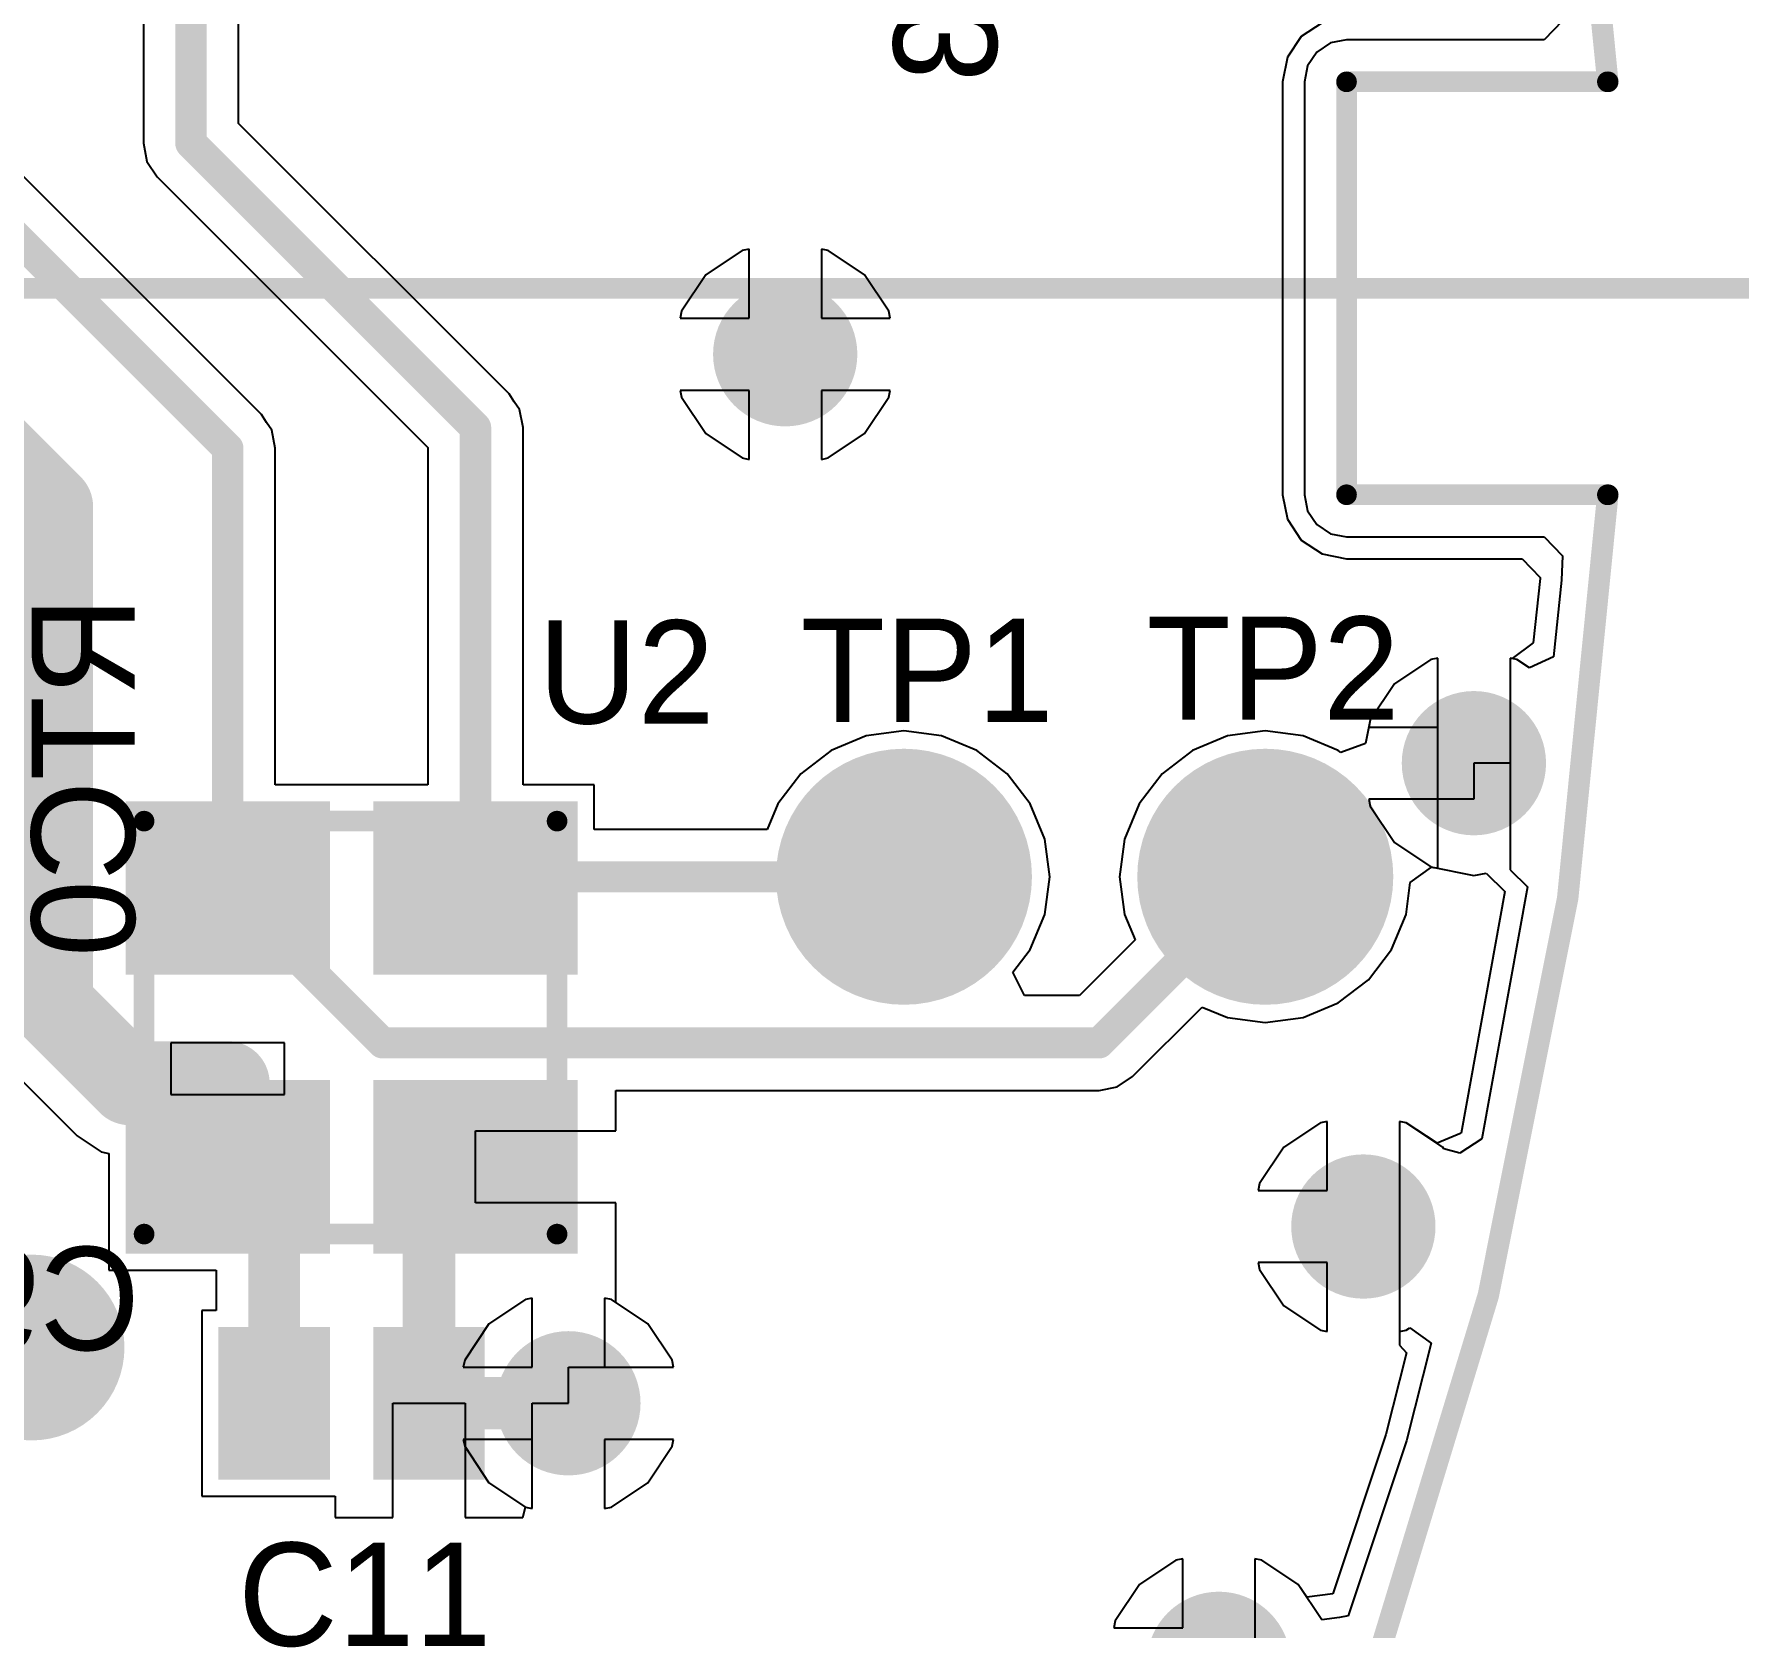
# Model space of a CAD drawing. Header units: millimetres. Extents: x 6 to 417, y 41 to 311.
# Drawn here: x 112.36 to 120.62, y 93.51 to 101.23 of the extents above; entities that cross this region are included whole.
import ezdxf

# ---------------------------------------------------------------- set-up
doc = ezdxf.new("R2010")
doc.units = ezdxf.units.MM
for name, color, linetype in [('BottomLayer', 5, 'Continuous'), ('BottomOverlay', 54, 'Continuous'), ('BottomSolder', 6, 'Continuous'), ('DrillDrawing', 1, 'Continuous'), ('KeepOutLayer', 6, 'Continuous'), ('Mechanical2', 216, 'Continuous'), ('MidLayer1', 16, 'Continuous'), ('MidLayer2', 76, 'Continuous'), ('MultiLayer', 9, 'Continuous'), ('TopLayer', 1, 'Continuous'), ('TopOverlay', 2, 'Continuous'), ('TopPaste', 8, 'Continuous'), ('TopSolder', 216, 'Continuous')]:
    doc.layers.add(name, color=color, linetype=linetype)

msp = doc.modelspace()

# ---------------------------------------------------------------- linework, layer by layer
at = {"layer": 'BottomLayer'}
for p, q in [((119.7644, 101.2953), (119.6762, 101.2039)), ((118.5743, 101.1442), (118.5301, 101.078)), ((118.6404, 101.1884), (118.5743, 101.1442)), ((118.7185, 101.2039), (118.6404, 101.1884)), ((119.6762, 101.2039), (118.7185, 101.2039)), ((118.5301, 101.078), (118.5146, 101)), ((118.5146, 101), (118.5146, 99)), ((115.7919, 100.183), (115.6154, 100.0651)), ((115.825, 100.1896), (115.7919, 100.183)), ((115.825, 99.8555), (115.825, 100.1896)), ((116.2081, 100.183), (116.175, 100.1896)), ((116.175, 100.1896), (116.175, 99.8555)), ((116.3846, 100.0651), (116.2081, 100.183)), ((115.6154, 100.0651), (115.4975, 99.8887)), ((116.5025, 99.8887), (116.3846, 100.0651)), ((115.4975, 99.8887), (115.491, 99.8555)), ((115.491, 99.8555), (115.825, 99.8555)), ((116.175, 99.8555), (116.509, 99.8555)), ((116.509, 99.8555), (116.5025, 99.8887)), ((115.825, 99.5055), (115.491, 99.5055)), ((115.491, 99.5055), (115.4975, 99.4724)), ((115.825, 99.1715), (115.825, 99.5055)), ((116.509, 99.5055), (116.175, 99.5055)), ((116.175, 99.5055), (116.175, 99.1715)), ((116.5025, 99.4724), (116.509, 99.5055)), ((115.4975, 99.4724), (115.6154, 99.296)), ((116.3846, 99.296), (116.5025, 99.4724)), ((115.6154, 99.296), (115.7919, 99.1781)), ((116.2081, 99.1781), (116.3846, 99.296)), ((115.7919, 99.1781), (115.825, 99.1715)), ((116.175, 99.1715), (116.2081, 99.1781)), ((118.5146, 99), (118.5301, 98.922)), ((118.5301, 98.922), (118.5743, 98.8558)), ((118.5743, 98.8558), (118.6404, 98.8116)), ((118.6404, 98.8116), (118.7185, 98.7961)), ((118.7185, 98.7961), (119.6762, 98.7961)), ((119.6762, 98.7961), (119.7644, 98.7047)), ((119.7644, 98.7047), (119.7602, 98.5867)), ((119.7602, 98.5867), (119.7202, 98.215)), ((119.1273, 98.2024), (118.9508, 98.0846)), ((119.1604, 98.209), (119.1273, 98.2024)), ((119.1604, 97.875), (119.1604, 98.209)), ((119.5435, 98.2024), (119.5104, 98.209)), ((119.5104, 98.209), (119.5104, 97.7)), ((119.6052, 98.1612), (119.5435, 98.2024)), ((119.7202, 98.215), (119.6052, 98.1612)), ((118.9508, 98.0846), (118.8329, 97.9081)), ((118.8329, 97.9081), (118.8263, 97.875)), ((118.8263, 97.875), (119.1604, 97.875)), ((119.5104, 97.7), (119.5104, 97.1834)), ((119.1604, 97.525), (118.8263, 97.525)), ((118.8263, 97.525), (118.8329, 97.4919)), ((119.1604, 97.191), (119.1604, 97.525)), ((118.8329, 97.4919), (118.9508, 97.3154)), ((118.9508, 97.3154), (119.1273, 97.1975)), ((119.1273, 97.1975), (119.1604, 97.191)), ((119.5104, 97.1834), (119.5946, 97.1007)), ((119.5946, 97.1007), (119.3745, 95.8807)), ((118.5919, 95.9585), (118.4154, 95.8406)), ((118.625, 95.9651), (118.5919, 95.9585)), ((118.625, 95.631), (118.625, 95.9651)), ((119.0081, 95.9585), (118.975, 95.9651)), ((118.975, 95.9651), (118.975, 95.456)), ((119.1846, 95.8406), (119.0081, 95.9585)), ((119.3745, 95.8807), (119.2676, 95.812)), ((118.4154, 95.8406), (118.2975, 95.6642)), ((119.1905, 95.8317), (119.1846, 95.8406)), ((119.2676, 95.812), (119.1905, 95.8317)), ((118.2975, 95.6642), (118.291, 95.631)), ((118.291, 95.631), (118.625, 95.631)), ((118.975, 95.456), (118.975, 94.947)), ((118.625, 95.281), (118.291, 95.281)), ((118.291, 95.281), (118.2975, 95.2479)), ((118.625, 94.947), (118.625, 95.281)), ((118.2975, 95.2479), (118.4154, 95.0715)), ((114.7419, 95.1025), (114.5654, 94.9846)), ((114.775, 95.109), (114.7419, 95.1025)), ((114.775, 94.775), (114.775, 95.109)), ((115.1581, 95.1025), (115.125, 95.109)), ((115.125, 95.109), (115.125, 94.775)), ((115.3346, 94.9846), (115.1581, 95.1025)), ((118.4154, 95.0715), (118.5919, 94.9536)), ((114.5654, 94.9846), (114.4476, 94.8081)), ((115.4525, 94.8081), (115.3346, 94.9846)), ((118.5919, 94.9536), (118.625, 94.947)), ((118.975, 94.947), (119.0081, 94.9536)), ((119.0081, 94.9536), (119.0252, 94.965)), ((119.0252, 94.965), (119.1289, 94.8917)), ((119.1289, 94.8917), (119.0082, 94.4187)), ((114.4476, 94.8081), (114.441, 94.775)), ((115.459, 94.775), (115.4525, 94.8081)), ((114.441, 94.775), (114.775, 94.775)), ((115.125, 94.775), (115.459, 94.775)), ((114.775, 94.425), (114.441, 94.425)), ((114.441, 94.425), (114.4476, 94.3919)), ((114.4476, 94.3919), (114.5654, 94.2154)), ((114.775, 94.091), (114.775, 94.425)), ((115.459, 94.425), (115.125, 94.425)), ((115.125, 94.425), (115.125, 94.091)), ((115.3346, 94.2154), (115.4525, 94.3919)), ((115.4525, 94.3919), (115.459, 94.425)), ((119.0082, 94.4187), (118.726, 93.5708)), ((114.5654, 94.2154), (114.7419, 94.0975)), ((115.1581, 94.0975), (115.3346, 94.2154)), ((114.7419, 94.0975), (114.775, 94.091)), ((115.125, 94.091), (115.1581, 94.0975)), ((117.8919, 93.8406), (117.7154, 93.7227)), ((117.925, 93.8472), (117.8919, 93.8406)), ((117.925, 93.5131), (117.925, 93.8472)), ((118.3081, 93.8406), (118.275, 93.8472)), ((118.275, 93.8472), (118.275, 93.3381)), ((118.4846, 93.7227), (118.3081, 93.8406)), ((117.7154, 93.7227), (117.5975, 93.5462)), ((118.5992, 93.5511), (118.4846, 93.7227)), ((117.5975, 93.5462), (117.591, 93.5131)), ((118.6849, 93.5626), (118.5992, 93.5511)), ((118.726, 93.5708), (118.6849, 93.5626)), ((117.591, 93.5131), (117.925, 93.5131))]:
    msp.add_line(p, q, dxfattribs=at)
at = {"layer": 'BottomLayer', "const_width": 0.2794}
for points in [[(115.8603, 99.6805, 1), (116.1397, 99.6805, 1)], [(119.1957, 97.7, 1), (119.4751, 97.7, 1)], [(118.6603, 95.456, 1), (118.9397, 95.456, 1)], [(114.8103, 94.6, 1), (115.0897, 94.6, 1)], [(117.9603, 93.3381, 1), (118.2397, 93.3381, 1)]]:
    msp.add_lwpolyline(points, format="xyb", close=True, dxfattribs=at)
at = {"layer": 'BottomSolder', "const_width": 0.3494}
for points in [[(115.8253, 99.6805, 1), (116.1747, 99.6805, 1)], [(119.1607, 97.7, 1), (119.5101, 97.7, 1)], [(118.6253, 95.456, 1), (118.9747, 95.456, 1)], [(114.7753, 94.6, 1), (115.1247, 94.6, 1)], [(117.9253, 93.3381, 1), (118.2747, 93.3381, 1)]]:
    msp.add_lwpolyline(points, format="xyb", close=True, dxfattribs=at)
at = {"layer": 'DrillDrawing', "const_width": 0.1}
for points in [[(119.9857, 99, -39.996351), (119.9857, 101)], [(119.9819, 99, -39.98872), (119.9819, 101)]]:
    msp.add_lwpolyline(points, format="xyb", dxfattribs=at)
for points in [[(118.7185, 99), (118.7185, 101)], [(118.7185, 101), (119.9857, 101)], [(118.7185, 99), (119.9857, 99)]]:
    msp.add_lwpolyline(points, dxfattribs=at)
at = {"layer": 'DrillDrawing'}
for points, const_width in [([(118.6935, 101, 1), (118.7435, 101, 1)], 0.05), ([(118.6935, 101, 1), (118.7435, 101, 1)], 0.05), ([(119.9569, 101, 1), (120.0069, 101, 1)], 0.05), ([(119.9607, 101, 1), (120.0107, 101, 1)], 0.05), ([(119.9607, 101, 1), (120.0107, 101, 1)], 0.05), ([(115.9238, 99.6805, 1), (116.0762, 99.6805, 1)], 0.1524), ([(118.6935, 99, 1), (118.7435, 99, 1)], 0.05), ([(118.6935, 99, 1), (118.7435, 99, 1)], 0.05), ([(119.9569, 99, 1), (120.0069, 99, 1)], 0.05), ([(119.9607, 99, 1), (120.0107, 99, 1)], 0.05), ([(119.9607, 99, 1), (120.0107, 99, 1)], 0.05), ([(119.2592, 97.7, 1), (119.4116, 97.7, 1)], 0.1524), ([(118.7238, 95.456, 1), (118.8762, 95.456, 1)], 0.1524), ([(114.8738, 94.6, 1), (115.0262, 94.6, 1)], 0.1524)]:
    msp.add_lwpolyline(points, format="xyb", close=True, dxfattribs=dict(at, const_width=const_width))
at = {"layer": 'KeepOutLayer', "const_width": 0.1}
msp.add_lwpolyline([(119.9857, 99, -39.996351), (119.9857, 101)], format="xyb", dxfattribs=at)
for points in [[(118.7185, 99), (118.7185, 101)], [(118.7185, 101), (119.9857, 101)], [(118.7185, 99), (119.9857, 99)]]:
    msp.add_lwpolyline(points, dxfattribs=at)
at = {"layer": 'KeepOutLayer', "const_width": 0.05}
for points in [[(118.6935, 101, 1), (118.7435, 101, 1)], [(118.6935, 101, 1), (118.7435, 101, 1)], [(119.9607, 101, 1), (120.0107, 101, 1)], [(119.9607, 101, 1), (120.0107, 101, 1)], [(118.6935, 99, 1), (118.7435, 99, 1)], [(118.6935, 99, 1), (118.7435, 99, 1)], [(119.9607, 99, 1), (120.0107, 99, 1)], [(119.9607, 99, 1), (120.0107, 99, 1)]]:
    msp.add_lwpolyline(points, format="xyb", close=True, dxfattribs=at)
at = {"layer": 'Mechanical2', "const_width": 0.1}
for points in [[(105.08, 100), (122.5469, 100)], [(112.8951, 95.4193), (112.8951, 97.4194)], [(112.8951, 97.4194), (114.8951, 97.4194)], [(114.8951, 95.4193), (114.8951, 97.4194)], [(112.8951, 95.4193), (114.8951, 95.4193)]]:
    msp.add_lwpolyline(points, dxfattribs=at)
at = {"layer": 'Mechanical2', "const_width": 0.05}
for points in [[(112.8701, 97.4194, 1), (112.9201, 97.4194, 1)], [(112.8701, 97.4194, 1), (112.9201, 97.4194, 1)], [(114.8701, 97.4194, 1), (114.9201, 97.4194, 1)], [(114.8701, 97.4194, 1), (114.9201, 97.4194, 1)], [(112.8701, 95.4193, 1), (112.9201, 95.4193, 1)], [(112.8701, 95.4193, 1), (112.9201, 95.4193, 1)], [(114.8701, 95.4193, 1), (114.9201, 95.4193, 1)], [(114.8701, 95.4193, 1), (114.9201, 95.4193, 1)]]:
    msp.add_lwpolyline(points, format="xyb", close=True, dxfattribs=at)
at = {"layer": 'MidLayer1'}
for p, q in [((118.5999, 101.2864), (118.4993, 101.2192)), ((118.4993, 101.2192), (118.4321, 101.1186)), ((118.4321, 101.1186), (118.4085, 101)), ((118.4085, 101), (118.4085, 99)), ((115.7919, 100.183), (115.6154, 100.0651)), ((115.825, 100.1896), (115.7919, 100.183)), ((115.825, 99.8555), (115.825, 100.1896)), ((116.2081, 100.183), (116.175, 100.1896)), ((116.175, 100.1896), (116.175, 99.8555)), ((116.3846, 100.0651), (116.2081, 100.183)), ((115.6154, 100.0651), (115.4975, 99.8887)), ((116.5025, 99.8887), (116.3846, 100.0651)), ((115.4975, 99.8887), (115.491, 99.8555)), ((115.491, 99.8555), (115.825, 99.8555)), ((116.175, 99.8555), (116.509, 99.8555)), ((116.509, 99.8555), (116.5025, 99.8887)), ((115.825, 99.5055), (115.491, 99.5055)), ((115.491, 99.5055), (115.4975, 99.4724)), ((115.825, 99.1715), (115.825, 99.5055)), ((116.509, 99.5055), (116.175, 99.5055)), ((116.175, 99.5055), (116.175, 99.1715)), ((116.5025, 99.4724), (116.509, 99.5055)), ((115.4975, 99.4724), (115.6154, 99.296)), ((116.3846, 99.296), (116.5025, 99.4724)), ((115.6154, 99.296), (115.7919, 99.1781)), ((116.2081, 99.1781), (116.3846, 99.296)), ((115.7919, 99.1781), (115.825, 99.1715)), ((116.175, 99.1715), (116.2081, 99.1781)), ((118.4085, 99), (118.4321, 98.8814)), ((118.4321, 98.8814), (118.4993, 98.7808)), ((118.4993, 98.7808), (118.5999, 98.7136)), ((118.5999, 98.7136), (118.7185, 98.69)), ((118.7185, 98.69), (119.5684, 98.69)), ((119.5684, 98.69), (119.6565, 98.5986)), ((119.6564, 98.5941), (119.6228, 98.2822)), ((119.6565, 98.5986), (119.6564, 98.5941)), ((119.6228, 98.2822), (119.5205, 98.207)), ((119.1273, 98.2024), (118.9508, 98.0846)), ((119.1604, 98.209), (119.1273, 98.2024)), ((119.1604, 97.875), (119.1604, 98.209)), ((119.5205, 98.207), (119.5104, 98.209)), ((119.5104, 98.209), (119.5104, 97.7)), ((118.9508, 98.0846), (118.8329, 97.9081)), ((118.8329, 97.9081), (118.8263, 97.875)), ((118.8263, 97.875), (119.1604, 97.875)), ((119.5104, 97.7), (119.3354, 97.7)), ((119.3354, 97.7), (119.3354, 97.525)), ((119.3354, 97.525), (118.8263, 97.525)), ((118.8263, 97.525), (118.8329, 97.4919)), ((118.8329, 97.4919), (118.9508, 97.3154)), ((118.9508, 97.3154), (119.1273, 97.1975)), ((119.1273, 97.1975), (119.3354, 97.1561)), ((119.3354, 97.1561), (119.3944, 97.1679)), ((119.3944, 97.1679), (119.485, 97.0789)), ((119.485, 97.0789), (119.2739, 95.9087)), ((118.5919, 95.9585), (118.4154, 95.8406)), ((118.625, 95.9651), (118.5919, 95.9585)), ((118.625, 95.631), (118.625, 95.9651)), ((119.0081, 95.9585), (118.975, 95.9651)), ((118.975, 95.9651), (118.975, 95.456)), ((119.157, 95.859), (119.0081, 95.9585)), ((119.2739, 95.9087), (119.157, 95.859)), ((118.4154, 95.8406), (118.2975, 95.6642)), ((118.2975, 95.6642), (118.291, 95.631)), ((118.291, 95.631), (118.625, 95.631)), ((118.975, 95.456), (118.975, 94.8807)), ((118.625, 95.281), (118.291, 95.281)), ((118.291, 95.281), (118.2975, 95.2479)), ((118.625, 94.947), (118.625, 95.281)), ((118.2975, 95.2479), (118.4154, 95.0715)), ((114.7419, 95.1025), (114.5654, 94.9846)), ((114.775, 95.109), (114.7419, 95.1025)), ((114.775, 94.775), (114.775, 95.109)), ((115.1581, 95.1025), (115.125, 95.109)), ((115.125, 95.109), (115.125, 94.775)), ((115.3346, 94.9846), (115.1581, 95.1025)), ((118.4154, 95.0715), (118.5919, 94.9536)), ((114.5654, 94.9846), (114.4476, 94.8081)), ((115.4525, 94.8081), (115.3346, 94.9846)), ((118.5919, 94.9536), (118.625, 94.947)), ((118.975, 94.8807), (119.0095, 94.8443)), ((114.4476, 94.8081), (114.441, 94.775)), ((115.459, 94.775), (115.4525, 94.8081)), ((119.0095, 94.8443), (118.9083, 94.448)), ((114.441, 94.775), (114.775, 94.775)), ((115.125, 94.775), (115.459, 94.775)), ((114.775, 94.425), (114.441, 94.425)), ((114.441, 94.425), (114.4476, 94.3919)), ((114.4476, 94.3919), (114.5654, 94.2154)), ((114.775, 94.091), (114.775, 94.425)), ((115.459, 94.425), (115.125, 94.425)), ((115.125, 94.425), (115.125, 94.091)), ((115.3346, 94.2154), (115.4525, 94.3919)), ((115.4525, 94.3919), (115.459, 94.425)), ((118.9083, 94.448), (118.6519, 93.6776)), ((114.5654, 94.2154), (114.7419, 94.0975)), ((115.1581, 94.0975), (115.3346, 94.2154)), ((114.7419, 94.0975), (114.775, 94.091)), ((115.125, 94.091), (115.1581, 94.0975)), ((117.8919, 93.8406), (117.7154, 93.7227)), ((117.925, 93.8472), (117.8919, 93.8406)), ((117.925, 93.5131), (117.925, 93.8472)), ((118.3081, 93.8406), (118.275, 93.8472)), ((118.275, 93.8472), (118.275, 93.3381)), ((118.4846, 93.7227), (118.3081, 93.8406)), ((117.7154, 93.7227), (117.5975, 93.5462)), ((118.526, 93.6606), (118.4846, 93.7227)), ((118.6519, 93.6776), (118.526, 93.6606)), ((117.5975, 93.5462), (117.591, 93.5131)), ((117.591, 93.5131), (117.925, 93.5131))]:
    msp.add_line(p, q, dxfattribs=at)
at = {"layer": 'MidLayer1', "const_width": 0.2794}
for points in [[(115.8603, 99.6805, 1), (116.1397, 99.6805, 1)], [(119.1957, 97.7, 1), (119.4751, 97.7, 1)], [(118.6603, 95.456, 1), (118.9397, 95.456, 1)], [(114.8103, 94.6, 1), (115.0897, 94.6, 1)], [(117.9603, 93.3381, 1), (118.2397, 93.3381, 1)]]:
    msp.add_lwpolyline(points, format="xyb", close=True, dxfattribs=at)
at = {"layer": 'MidLayer2', "const_width": 0.2794}
for points in [[(115.8603, 99.6805, 1), (116.1397, 99.6805, 1)], [(119.1957, 97.7, 1), (119.4751, 97.7, 1)], [(118.6603, 95.456, 1), (118.9397, 95.456, 1)], [(114.8103, 94.6, 1), (115.0897, 94.6, 1)], [(117.9603, 93.3381, 1), (118.2397, 93.3381, 1)]]:
    msp.add_lwpolyline(points, format="xyb", close=True, dxfattribs=at)
at = {"layer": 'MultiLayer', "const_width": 0.2794}
for points in [[(115.8603, 99.6805, 1), (116.1397, 99.6805, 1)], [(119.1957, 97.7, 1), (119.4751, 97.7, 1)], [(118.6603, 95.456, 1), (118.9397, 95.456, 1)], [(114.8103, 94.6, 1), (115.0897, 94.6, 1)], [(117.9603, 93.3381, 1), (118.2397, 93.3381, 1)]]:
    msp.add_lwpolyline(points, format="xyb", close=True, dxfattribs=at)
at = {"layer": 'TopLayer'}
for p, q in [((112.8914, 101.5397), (112.8914, 100.703)), ((113.3526, 100.7985), (113.3526, 101.5357)), ((119.7644, 101.2953), (119.6762, 101.2039)), ((118.5743, 101.1442), (118.5301, 101.078)), ((118.6404, 101.1884), (118.5743, 101.1442)), ((118.7185, 101.2039), (118.6404, 101.1884)), ((119.6762, 101.2039), (118.7185, 101.2039)), ((118.5301, 101.078), (118.5146, 101)), ((118.5146, 101), (118.5146, 99)), ((113.4631, 99.3881), (112.1056, 100.7455)), ((114.6631, 99.4881), (113.3526, 100.7985)), ((112.8914, 100.703), (112.9089, 100.6147)), ((112.9089, 100.6147), (112.9589, 100.5399)), ((112.9589, 100.5399), (114.2694, 99.2295)), ((115.7919, 100.183), (115.6154, 100.0651)), ((115.825, 100.1896), (115.7919, 100.183)), ((115.825, 99.8555), (115.825, 100.1896)), ((116.2081, 100.183), (116.175, 100.1896)), ((116.175, 100.1896), (116.175, 99.8555)), ((116.3846, 100.0651), (116.2081, 100.183)), ((115.6154, 100.0651), (115.4975, 99.8887)), ((116.5025, 99.8887), (116.3846, 100.0651)), ((115.4975, 99.8887), (115.491, 99.8555)), ((115.491, 99.8555), (115.825, 99.8555)), ((116.175, 99.8555), (116.509, 99.8555)), ((116.509, 99.8555), (116.5025, 99.8887)), ((115.825, 99.5055), (115.491, 99.5055)), ((115.491, 99.5055), (115.4975, 99.4724)), ((115.825, 99.1715), (115.825, 99.5055)), ((116.509, 99.5055), (116.175, 99.5055)), ((116.175, 99.5055), (116.175, 99.1715)), ((116.5025, 99.4724), (116.509, 99.5055)), ((114.6881, 99.4507), (114.6631, 99.4881)), ((114.7131, 99.4133), (114.6881, 99.4507)), ((114.7306, 99.325), (114.7131, 99.4133)), ((115.4975, 99.4724), (115.6154, 99.296)), ((116.3846, 99.296), (116.5025, 99.4724)), ((113.4881, 99.3507), (113.4631, 99.3881)), ((113.5131, 99.3133), (113.4881, 99.3507)), ((113.5306, 99.225), (113.5131, 99.3133)), ((114.7306, 97.595), (114.7306, 99.325)), ((115.6154, 99.296), (115.7919, 99.1781)), ((116.2081, 99.1781), (116.3846, 99.296)), ((113.5306, 97.595), (113.5306, 99.225)), ((114.2694, 99.2295), (114.2694, 97.595)), ((115.7919, 99.1781), (115.825, 99.1715)), ((116.175, 99.1715), (116.2081, 99.1781)), ((118.5146, 99), (118.5301, 98.922)), ((118.5301, 98.922), (118.5743, 98.8558)), ((118.5743, 98.8558), (118.6404, 98.8116)), ((118.6404, 98.8116), (118.7185, 98.7961)), ((118.7185, 98.7961), (119.6762, 98.7961)), ((119.6762, 98.7961), (119.7644, 98.7047)), ((119.7644, 98.7047), (119.7602, 98.5867)), ((119.7602, 98.5867), (119.7202, 98.215)), ((119.1273, 98.2024), (118.9508, 98.0846)), ((119.1604, 98.209), (119.1273, 98.2024)), ((119.1604, 97.7), (119.1604, 98.209)), ((119.5435, 98.2024), (119.5104, 98.209)), ((119.5104, 98.209), (119.5104, 97.7)), ((119.6052, 98.1612), (119.5435, 98.2024)), ((119.7202, 98.215), (119.6052, 98.1612)), ((118.9508, 98.0846), (118.8329, 97.9081)), ((116.575, 97.856), (116.3923, 97.832)), ((116.7577, 97.832), (116.575, 97.856)), ((118.325, 97.856), (118.1423, 97.832)), ((118.5077, 97.832), (118.325, 97.856)), ((118.8329, 97.9081), (118.8106, 97.7957)), ((116.222, 97.7614), (116.0758, 97.6492)), ((116.3923, 97.832), (116.222, 97.7614)), ((116.928, 97.7614), (116.7577, 97.832)), ((117.0742, 97.6492), (116.928, 97.7614)), ((117.972, 97.7614), (117.8258, 97.6492)), ((118.1423, 97.832), (117.972, 97.7614)), ((118.678, 97.7614), (118.5077, 97.832)), ((118.6917, 97.751), (118.678, 97.7614)), ((118.8106, 97.7957), (118.6917, 97.751)), ((119.1604, 97.191), (119.1604, 97.7)), ((119.5104, 97.7), (119.5104, 97.1834)), ((113.875, 97.595), (113.5306, 97.595)), ((113.8888, 97.595), (113.875, 97.595)), ((113.875, 97.595), (113.875, 97.595)), ((113.875, 97.595), (113.875, 97.595)), ((113.875, 97.595), (113.875, 97.595)), ((113.925, 97.595), (113.8888, 97.595)), ((114.2694, 97.595), (113.925, 97.595)), ((113.925, 97.595), (113.925, 97.595)), ((115.075, 97.595), (114.7306, 97.595)), ((115.075, 97.3794), (115.075, 97.595)), ((116.0758, 97.6492), (115.9636, 97.503)), ((117.1864, 97.503), (117.0742, 97.6492)), ((117.8258, 97.6492), (117.7136, 97.503)), ((115.9636, 97.503), (115.9124, 97.3794)), ((117.257, 97.3327), (117.1864, 97.503)), ((117.7136, 97.503), (117.643, 97.3327)), ((115.9124, 97.3794), (115.075, 97.3794)), ((117.281, 97.15), (117.257, 97.3327)), ((117.643, 97.3327), (117.619, 97.15)), ((119.0275, 97.1229), (119.1307, 97.1969)), ((119.1307, 97.1969), (119.1604, 97.191)), ((119.5104, 97.1834), (119.5946, 97.1007)), ((117.257, 96.9673), (117.281, 97.15)), ((117.619, 97.15), (117.643, 96.9673)), ((119.007, 96.9673), (119.0275, 97.1229)), ((119.5946, 97.1007), (119.3745, 95.8807)), ((117.1864, 96.797), (117.257, 96.9673)), ((117.643, 96.9673), (117.6942, 96.8437)), ((118.9364, 96.797), (119.007, 96.9673)), ((117.1031, 96.6883), (117.1864, 96.797)), ((117.6942, 96.8437), (117.425, 96.5744)), ((118.8242, 96.6508), (118.9364, 96.797)), ((117.1592, 96.5744), (117.1031, 96.6883)), ((118.678, 96.5386), (118.8242, 96.6508)), ((117.425, 96.5744), (117.1592, 96.5744)), ((117.6822, 96.1828), (118.0186, 96.5192)), ((118.0186, 96.5192), (118.1423, 96.468)), ((118.5077, 96.468), (118.678, 96.5386)), ((118.1423, 96.468), (118.325, 96.444)), ((118.325, 96.444), (118.5077, 96.468)), ((112.1904, 96.2754), (112.5704, 95.8954)), ((113.575, 96.345), (113.025, 96.345)), ((113.025, 96.345), (113.025, 96.095)), ((113.575, 96.095), (113.575, 96.345)), ((115.179, 95.92), (115.179, 96.1156)), ((115.179, 96.1156), (117.52, 96.1156)), ((117.52, 96.1156), (117.6078, 96.1331)), ((117.6078, 96.1331), (117.6822, 96.1828)), ((113.025, 96.095), (113.575, 96.095)), ((118.5919, 95.9585), (118.4154, 95.8406)), ((118.625, 95.9651), (118.5919, 95.9585)), ((118.625, 95.631), (118.625, 95.9651)), ((119.0081, 95.9585), (118.975, 95.9651)), ((118.975, 95.9651), (118.975, 95.456)), ((119.1846, 95.8406), (119.0081, 95.9585)), ((112.5704, 95.8954), (112.6872, 95.8173)), ((114.5, 95.57), (114.5, 95.92)), ((114.5, 95.92), (115.179, 95.92)), ((119.3745, 95.8807), (119.2676, 95.812)), ((112.6872, 95.8173), (112.725, 95.8098)), ((112.725, 95.8098), (112.725, 95.245)), ((118.4154, 95.8406), (118.2975, 95.6642)), ((119.1905, 95.8317), (119.1846, 95.8406)), ((119.2676, 95.812), (119.1905, 95.8317)), ((118.2975, 95.6642), (118.291, 95.631)), ((118.291, 95.631), (118.625, 95.631)), ((115.179, 95.57), (114.5, 95.57)), ((115.179, 95.141), (115.179, 95.57)), ((118.975, 95.456), (118.975, 94.947)), ((118.625, 95.281), (118.291, 95.281)), ((118.291, 95.281), (118.2975, 95.2479)), ((118.625, 94.947), (118.625, 95.281)), ((112.725, 95.245), (113.2446, 95.245)), ((113.2446, 95.245), (113.2446, 95.05)), ((118.2975, 95.2479), (118.4154, 95.0715)), ((115.179, 95.0885), (115.179, 95.141)), ((115.179, 95.141), (115.179, 95.141)), ((113.2446, 95.05), (113.175, 95.05)), ((113.175, 95.05), (113.175, 94.15)), ((115.3346, 94.9846), (115.179, 95.0885)), ((118.4154, 95.0715), (118.5919, 94.9536)), ((115.4525, 94.8081), (115.3346, 94.9846)), ((118.5919, 94.9536), (118.625, 94.947)), ((118.975, 94.947), (119.0081, 94.9536)), ((119.0081, 94.9536), (119.0252, 94.965)), ((119.0252, 94.965), (119.1289, 94.8917)), ((119.1289, 94.8917), (119.0082, 94.4187)), ((115.459, 94.775), (115.4525, 94.8081)), ((114.95, 94.6), (114.95, 94.775)), ((114.95, 94.775), (115.459, 94.775)), ((114.1, 94.046), (114.1, 94.6)), ((114.1, 94.6), (114.45, 94.6)), ((114.45, 94.6), (114.45, 94.046)), ((114.775, 94.091), (114.775, 94.6)), ((114.775, 94.6), (114.95, 94.6)), ((115.459, 94.425), (115.125, 94.425)), ((115.125, 94.425), (115.125, 94.091)), ((115.3346, 94.2154), (115.4525, 94.3919)), ((115.4525, 94.3919), (115.459, 94.425)), ((119.0082, 94.4187), (118.726, 93.5708)), ((115.1581, 94.0975), (115.3346, 94.2154)), ((113.175, 94.15), (113.821, 94.15)), ((113.821, 94.15), (113.821, 94.046)), ((113.821, 94.046), (114.1, 94.046)), ((114.45, 94.046), (114.729, 94.046)), ((114.729, 94.046), (114.7419, 94.0975)), ((114.729, 94.046), (114.729, 94.046)), ((114.7419, 94.0975), (114.7419, 94.0975)), ((114.7419, 94.0975), (114.7419, 94.0975)), ((114.7419, 94.0975), (114.775, 94.091)), ((115.125, 94.091), (115.1581, 94.0975)), ((117.8919, 93.8406), (117.7154, 93.7227)), ((117.925, 93.8472), (117.8919, 93.8406)), ((117.925, 93.5131), (117.925, 93.8472)), ((118.3081, 93.8406), (118.275, 93.8472)), ((118.275, 93.8472), (118.275, 93.3381)), ((118.4846, 93.7227), (118.3081, 93.8406)), ((117.7154, 93.7227), (117.5975, 93.5462)), ((118.5992, 93.5511), (118.4846, 93.7227)), ((117.5975, 93.5462), (117.591, 93.5131)), ((118.6849, 93.5626), (118.5992, 93.5511)), ((118.726, 93.5708), (118.6849, 93.5626)), ((117.591, 93.5131), (117.925, 93.5131))]:
    msp.add_line(p, q, dxfattribs=at)
for points, const_width in [([(113.122, 100.703), (113.122, 101.9)], 0.1524), ([(113.122, 100.703), (114.5, 99.325)], 0.1524), ([(111.875, 100.65), (113.3, 99.225)], 0.1524), ([(111.25, 100.1375), (112.445, 98.9425)], 0.4064), ([(114.5, 97.095), (114.5, 99.325)], 0.1524), ([(113.3, 97.095), (113.3, 99.225)], 0.1524), ([(112.445, 96.53), (112.445, 98.9425)], 0.4064), ([(114.5, 97.095), (114.555, 97.15)], 0.15), ([(114.555, 97.15), (116.575, 97.15)], 0.15), ([(117.52, 96.345), (118.325, 97.15)], 0.15), ([(113.3, 97.095), (114.05, 96.345)], 0.15), ([(112.445, 96.53), (112.825, 96.15)], 0.4064), ([(114.05, 96.345), (117.52, 96.345)], 0.15), ([(112.825, 96.15), (113.3, 96.15)], 0.4064), ([(114.275, 94.6), (114.275, 95.806)], 0.254), ([(113.525, 94.6), (113.525, 95.52)], 0.25), ([(114.275, 94.6), (114.95, 94.6)], 0.254)]:
    msp.add_lwpolyline(points, dxfattribs=dict(at, const_width=const_width))
for points, const_width in [([(113.0839, 100.703, 1), (113.1601, 100.703, 1)], 0.0762), ([(113.0839, 100.703, 1), (113.1601, 100.703, 1)], 0.0762), ([(115.8603, 99.6805, 1), (116.1397, 99.6805, 1)], 0.2794), ([(114.4619, 99.325, 1), (114.5381, 99.325, 1)], 0.0762), ([(114.4619, 99.325, 1), (114.5381, 99.325, 1)], 0.0762), ([(113.2619, 99.225, 1), (113.3381, 99.225, 1)], 0.0762), ([(113.2619, 99.225, 1), (113.3381, 99.225, 1)], 0.0762), ([(112.3434, 98.9425, 1), (112.5466, 98.9425, 1)], 0.2032), ([(112.3434, 98.9425, 1), (112.5466, 98.9425, 1)], 0.2032), ([(119.1957, 97.7, 1), (119.4751, 97.7, 1)], 0.2794), ([(116.3, 97.15, 1), (116.85, 97.15, 1)], 0.55), ([(118.05, 97.15, 1), (118.6, 97.15, 1)], 0.55), ([(114.5175, 97.15, 1), (114.5925, 97.15, 1)], 0.075), ([(114.5175, 97.15, 1), (114.5925, 97.15, 1)], 0.075), ([(116.5375, 97.15, 1), (116.6125, 97.15, 1)], 0.075), ([(118.2875, 97.15, 1), (118.3625, 97.15, 1)], 0.075), ([(113.2619, 97.095, 1), (113.3381, 97.095, 1)], 0.0762), ([(113.2625, 97.095, 1), (113.3375, 97.095, 1)], 0.075), ([(114.4619, 97.095, 1), (114.5381, 97.095, 1)], 0.0762), ([(114.4625, 97.095, 1), (114.5375, 97.095, 1)], 0.075), ([(112.3434, 96.53, 1), (112.5466, 96.53, 1)], 0.2032), ([(112.3434, 96.53, 1), (112.5466, 96.53, 1)], 0.2032), ([(114.0125, 96.345, 1), (114.0875, 96.345, 1)], 0.075), ([(114.0125, 96.345, 1), (114.0875, 96.345, 1)], 0.075), ([(117.4825, 96.345, 1), (117.5575, 96.345, 1)], 0.075), ([(117.4825, 96.345, 1), (117.5575, 96.345, 1)], 0.075), ([(112.7234, 96.15, 1), (112.9266, 96.15, 1)], 0.2032), ([(112.7234, 96.15, 1), (112.9266, 96.15, 1)], 0.2032), ([(113.1984, 96.15, 1), (113.4016, 96.15, 1)], 0.2032), ([(114.2115, 95.806, 1), (114.3385, 95.806, 1)], 0.127), ([(118.6603, 95.456, 1), (118.9397, 95.456, 1)], 0.2794), ([(113.4625, 95.52, 1), (113.5875, 95.52, 1)], 0.125), ([(114.8103, 94.6, 1), (115.0897, 94.6, 1)], 0.2794), ([(113.4625, 94.6, 1), (113.5875, 94.6, 1)], 0.125), ([(114.2115, 94.6, 1), (114.3385, 94.6, 1)], 0.127), ([(114.2115, 94.6, 1), (114.3385, 94.6, 1)], 0.127), ([(114.8865, 94.6, 1), (115.0135, 94.6, 1)], 0.127), ([(117.9603, 93.3381, 1), (118.2397, 93.3381, 1)], 0.2794)]:
    msp.add_lwpolyline(points, format="xyb", close=True, dxfattribs=dict(at, const_width=const_width))
for points in [[(113.725, 96.745), (113.725, 97.445), (112.875, 96.745), (112.875, 97.445)], [(114.925, 96.745), (114.925, 97.445), (114.075, 96.745), (114.075, 97.445)], [(113.725, 95.395), (113.725, 96.095), (112.875, 95.395), (112.875, 96.095)], [(114.925, 95.395), (114.925, 96.095), (114.075, 95.395), (114.075, 96.095)], [(113.725, 94.9), (113.325, 94.9), (113.725, 94.3), (113.325, 94.3)], [(114.475, 94.9), (114.075, 94.9), (114.475, 94.3), (114.075, 94.3)]]:
    msp.add_solid(points, dxfattribs=at)
at = {"layer": 'TopOverlay'}
for points, const_width in [([(112.45, 94.87, 1), (112.25, 94.87, 1)], 0.7), ([(112.075, 94.87, 1), (112.425, 94.87, 1)], 0.35), ([(112.275, 94.87, 1), (112.625, 94.87, 1)], 0.35)]:
    msp.add_lwpolyline(points, format="xyb", close=True, dxfattribs=dict(at, const_width=const_width))
at = {"layer": 'TopPaste'}
for points in [[(113.675, 96.795), (113.675, 97.395), (112.925, 96.795), (112.925, 97.395)], [(114.875, 96.795), (114.875, 97.395), (114.125, 96.795), (114.125, 97.395)], [(113.675, 95.445), (113.675, 96.045), (112.925, 95.445), (112.925, 96.045)], [(114.875, 95.445), (114.875, 96.045), (114.125, 95.445), (114.125, 96.045)], [(113.675, 94.85), (113.375, 94.85), (113.675, 94.35), (113.375, 94.35)], [(114.425, 94.85), (114.125, 94.85), (114.425, 94.35), (114.125, 94.35)]]:
    msp.add_solid(points, dxfattribs=at)
at = {"layer": 'TopSolder'}
for points, const_width in [([(115.8253, 99.6805, 1), (116.1747, 99.6805, 1)], 0.3494), ([(119.1607, 97.7, 1), (119.5101, 97.7, 1)], 0.3494), ([(116.265, 97.15, 1), (116.885, 97.15, 1)], 0.62), ([(118.015, 97.15, 1), (118.635, 97.15, 1)], 0.62), ([(118.6253, 95.456, 1), (118.9747, 95.456, 1)], 0.3494), ([(114.7753, 94.6, 1), (115.1247, 94.6, 1)], 0.3494), ([(117.9253, 93.3381, 1), (118.2747, 93.3381, 1)], 0.3494)]:
    msp.add_lwpolyline(points, format="xyb", close=True, dxfattribs=dict(at, const_width=const_width))
for points in [[(113.795, 96.675), (113.795, 97.515), (112.805, 96.675), (112.805, 97.515)], [(114.995, 96.675), (114.995, 97.515), (114.005, 96.675), (114.005, 97.515)], [(113.795, 95.325), (113.795, 96.165), (112.805, 95.325), (112.805, 96.165)], [(114.995, 95.325), (114.995, 96.165), (114.005, 95.325), (114.005, 96.165)], [(113.795, 94.97), (113.255, 94.97), (113.795, 94.23), (113.255, 94.23)], [(114.545, 94.97), (114.005, 94.97), (114.545, 94.23), (114.005, 94.23)]]:
    msp.add_solid(points, dxfattribs=at)

# ---------------------------------------------------------------- texts
at = {"layer": 'BottomOverlay', "text_generation_flag": 2}
for s, rotation, p in [('C13', 90, (117.025, 102.225)), ('RTC0', 90, (112.85, 98.5074)), ('C9', 360, (112.875, 94.8574))]:
    msp.add_text(s, height=0.5, rotation=rotation, dxfattribs=at).set_placement(p)
at = {"layer": 'TopOverlay'}
for s, p in [('TP2', (117.75, 97.91)), ('TP1', (116.075, 97.9))]:
    msp.add_text(s, height=0.5, dxfattribs=at).set_placement(p)
for s, p in [('U2', (114.803, 97.892)), ('C11', (113.35, 93.425))]:
    msp.add_text(s, height=0.5, rotation=360, dxfattribs=at).set_placement(p)

doc.saveas('drawing.dxf')
